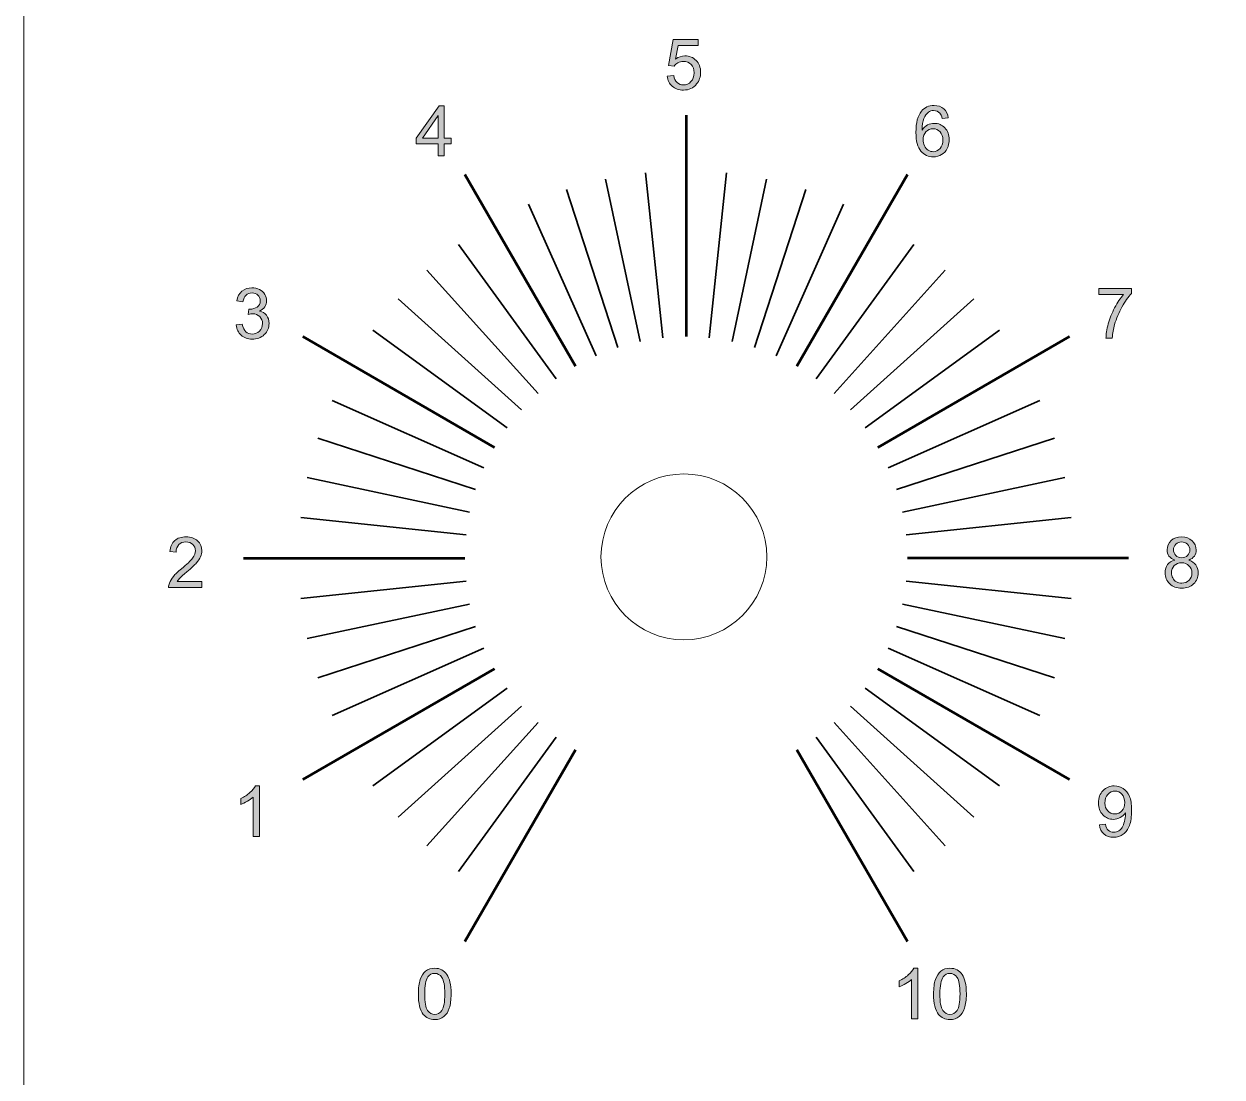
# Model space of a CAD drawing. Header units: inches. Extents: x -54 to 54, y -111 to 111.
# Drawn here: x -53.8 to 0.3, y 15.5 to 63.1 of the extents above; entities that cross this region are included whole.
import ezdxf

# ---------------------------------------------------------------- set-up
doc = ezdxf.new("R2010")
doc.units = ezdxf.units.IN
doc.header["$MEASUREMENT"] = 0
doc.layers.add('Decoupe', color=7, linetype='Continuous')
doc.layers.add('Impression', color=7, linetype='Continuous')

# ---------------------------------------------------------------- blocks, each defined once
blk = doc.blocks.new('block 19')
at = {"layer": 'Impression', "true_color": 0xffffff}
h = blk.add_hatch(color=7, dxfattribs=at)
h.dxf.hatch_style = 2
edge = h.paths.add_edge_path()
edge.add_spline(control_points=[(-13.422, 18.12), (-13.422, 18.12), (-13.701, 18.12), (-13.701, 18.12), (-13.701, 18.12), (-13.701, 19.899), (-13.701, 19.899), (-13.768, 19.834), (-13.857, 19.77), (-13.966, 19.707), (-14.075, 19.642), (-14.173, 19.594), (-14.259, 19.562), (-14.259, 19.562), (-14.259, 19.832), (-14.259, 19.832), (-14.103, 19.905), (-13.967, 19.994), (-13.85, 20.099), (-13.733, 20.203), (-13.651, 20.304), (-13.602, 20.402), (-13.602, 20.402), (-13.422, 20.402), (-13.422, 20.402), (-13.422, 20.402), (-13.422, 18.12), (-13.422, 18.12)], knot_values=[0, 0, 0, 0, 1, 1, 1, 2, 2, 2, 3, 3, 3, 4, 4, 4, 5, 5, 5, 6, 6, 6, 7, 7, 7, 8, 8, 8, 9, 9, 9, 9], degree=3, periodic=1)
h = blk.add_hatch(color=7, dxfattribs=at)
h.dxf.hatch_style = 2
edge = h.paths.add_edge_path()
edge.add_spline(control_points=[(-12.708, 19.241), (-12.708, 19.51), (-12.68, 19.726), (-12.625, 19.89), (-12.569, 20.054), (-12.487, 20.18), (-12.378, 20.269), (-12.269, 20.358), (-12.132, 20.402), (-11.967, 20.402), (-11.845, 20.402), (-11.738, 20.378), (-11.646, 20.329), (-11.554, 20.28), (-11.478, 20.209), (-11.418, 20.117), (-11.358, 20.024), (-11.311, 19.911), (-11.277, 19.779), (-11.243, 19.646), (-11.225, 19.466), (-11.225, 19.241), (-11.225, 18.975), (-11.253, 18.76), (-11.308, 18.596), (-11.362, 18.432), (-11.444, 18.305), (-11.553, 18.216), (-11.662, 18.126), (-11.8, 18.082), (-11.967, 18.082), (-12.186, 18.082), (-12.358, 18.16), (-12.483, 18.318), (-12.633, 18.506), (-12.708, 18.814), (-12.708, 19.241)], knot_values=[0, 0, 0, 0, 1, 1, 1, 2, 2, 2, 3, 3, 3, 4, 4, 4, 5, 5, 5, 6, 6, 6, 7, 7, 7, 8, 8, 8, 9, 9, 9, 10, 10, 10, 11, 11, 11, 12, 12, 12, 12], degree=3, periodic=1)
edge = h.paths.add_edge_path()
edge.add_spline(control_points=[(-12.421, 19.241), (-12.421, 18.868), (-12.377, 18.62), (-12.29, 18.496), (-12.203, 18.373), (-12.095, 18.311), (-11.967, 18.311), (-11.838, 18.311), (-11.731, 18.373), (-11.643, 18.497), (-11.556, 18.621), (-11.512, 18.869), (-11.512, 19.241), (-11.512, 19.615), (-11.556, 19.864), (-11.643, 19.987), (-11.731, 20.11), (-11.839, 20.172), (-11.97, 20.172), (-12.098, 20.172), (-12.2, 20.117), (-12.277, 20.009), (-12.373, 19.87), (-12.421, 19.614), (-12.421, 19.241)], knot_values=[0, 0, 0, 0, 1, 1, 1, 2, 2, 2, 3, 3, 3, 4, 4, 4, 5, 5, 5, 6, 6, 6, 7, 7, 7, 8, 8, 8, 8], degree=3, periodic=1)
at = {"layer": 'Impression', "lineweight": 0}
for points, knots in [([(-13.422, 18.12), (-13.422, 18.12), (-13.701, 18.12), (-13.701, 18.12), (-13.701, 18.12), (-13.701, 19.899), (-13.701, 19.899), (-13.768, 19.834), (-13.857, 19.77), (-13.966, 19.707), (-14.075, 19.642), (-14.173, 19.594), (-14.259, 19.562), (-14.259, 19.562), (-14.259, 19.832), (-14.259, 19.832), (-14.103, 19.905), (-13.967, 19.994), (-13.85, 20.099), (-13.733, 20.203), (-13.651, 20.304), (-13.602, 20.402), (-13.602, 20.402), (-13.422, 20.402), (-13.422, 20.402), (-13.422, 20.402), (-13.422, 18.12), (-13.422, 18.12)], [0, 0, 0, 0, 1, 1, 1, 2, 2, 2, 3, 3, 3, 4, 4, 4, 5, 5, 5, 6, 6, 6, 7, 7, 7, 8, 8, 8, 9, 9, 9, 9]), ([(-12.708, 19.241), (-12.708, 19.51), (-12.68, 19.726), (-12.625, 19.89), (-12.569, 20.054), (-12.487, 20.18), (-12.378, 20.269), (-12.269, 20.358), (-12.132, 20.402), (-11.967, 20.402), (-11.845, 20.402), (-11.738, 20.378), (-11.646, 20.329), (-11.554, 20.28), (-11.478, 20.209), (-11.418, 20.117), (-11.358, 20.024), (-11.311, 19.911), (-11.277, 19.779), (-11.243, 19.646), (-11.225, 19.466), (-11.225, 19.241), (-11.225, 18.975), (-11.253, 18.76), (-11.308, 18.596), (-11.362, 18.432), (-11.444, 18.305), (-11.553, 18.216), (-11.662, 18.126), (-11.8, 18.082), (-11.967, 18.082), (-12.186, 18.082), (-12.358, 18.16), (-12.483, 18.318), (-12.633, 18.506), (-12.708, 18.814), (-12.708, 19.241)], [0, 0, 0, 0, 1, 1, 1, 2, 2, 2, 3, 3, 3, 4, 4, 4, 5, 5, 5, 6, 6, 6, 7, 7, 7, 8, 8, 8, 9, 9, 9, 10, 10, 10, 11, 11, 11, 12, 12, 12, 12]), ([(-12.421, 19.241), (-12.421, 18.868), (-12.377, 18.62), (-12.29, 18.496), (-12.203, 18.373), (-12.095, 18.311), (-11.967, 18.311), (-11.838, 18.311), (-11.731, 18.373), (-11.643, 18.497), (-11.556, 18.621), (-11.512, 18.869), (-11.512, 19.241), (-11.512, 19.615), (-11.556, 19.864), (-11.643, 19.987), (-11.731, 20.11), (-11.839, 20.172), (-11.97, 20.172), (-12.098, 20.172), (-12.2, 20.117), (-12.277, 20.009), (-12.373, 19.87), (-12.421, 19.614), (-12.421, 19.241)], [0, 0, 0, 0, 1, 1, 1, 2, 2, 2, 3, 3, 3, 4, 4, 4, 5, 5, 5, 6, 6, 6, 7, 7, 7, 8, 8, 8, 8])]:
    blk.add_open_spline(points, degree=3, knots=knots, dxfattribs=at)
blk = doc.blocks.new('block 20')
at = {"layer": 'Impression', "true_color": 0xffffff}
h = blk.add_hatch(color=7, dxfattribs=at)
h.dxf.hatch_style = 2
edge = h.paths.add_edge_path()
edge.add_spline(control_points=[(-5.207, 26.889), (-5.207, 26.889), (-4.939, 26.914), (-4.939, 26.914), (-4.916, 26.788), (-4.873, 26.696), (-4.808, 26.639), (-4.744, 26.583), (-4.662, 26.554), (-4.562, 26.554), (-4.476, 26.554), (-4.401, 26.574), (-4.336, 26.613), (-4.272, 26.652), (-4.219, 26.705), (-4.177, 26.77), (-4.136, 26.836), (-4.102, 26.925), (-4.074, 27.036), (-4.046, 27.148), (-4.032, 27.262), (-4.032, 27.377), (-4.032, 27.39), (-4.032, 27.408), (-4.033, 27.433), (-4.089, 27.344), (-4.165, 27.272), (-4.262, 27.217), (-4.359, 27.162), (-4.463, 27.134), (-4.576, 27.134), (-4.764, 27.134), (-4.923, 27.202), (-5.053, 27.338), (-5.184, 27.475), (-5.249, 27.655), (-5.249, 27.878), (-5.249, 28.108), (-5.181, 28.294), (-5.045, 28.435), (-4.909, 28.575), (-4.739, 28.646), (-4.534, 28.646), (-4.386, 28.646), (-4.251, 28.606), (-4.129, 28.526), (-4.006, 28.446), (-3.913, 28.333), (-3.85, 28.186), (-3.786, 28.039), (-3.754, 27.826), (-3.754, 27.547), (-3.754, 27.256), (-3.786, 27.025), (-3.849, 26.853), (-3.912, 26.68), (-4.006, 26.55), (-4.13, 26.46), (-4.255, 26.37), (-4.401, 26.325), (-4.568, 26.325), (-4.746, 26.325), (-4.891, 26.374), (-5.004, 26.473), (-5.116, 26.572), (-5.184, 26.71), (-5.207, 26.889)], knot_values=[0, 0, 0, 0, 1, 1, 1, 2, 2, 2, 3, 3, 3, 4, 4, 4, 5, 5, 5, 6, 6, 6, 7, 7, 7, 8, 8, 8, 9, 9, 9, 10, 10, 10, 11, 11, 11, 12, 12, 12, 13, 13, 13, 14, 14, 14, 15, 15, 15, 16, 16, 16, 17, 17, 17, 18, 18, 18, 19, 19, 19, 20, 20, 20, 21, 21, 21, 22, 22, 22, 22], degree=3, periodic=1)
edge = h.paths.add_edge_path()
edge.add_spline(control_points=[(-4.064, 27.892), (-4.064, 28.052), (-4.107, 28.179), (-4.192, 28.273), (-4.277, 28.368), (-4.38, 28.415), (-4.5, 28.415), (-4.624, 28.415), (-4.732, 28.364), (-4.824, 28.262), (-4.916, 28.161), (-4.962, 28.03), (-4.962, 27.869), (-4.962, 27.724), (-4.918, 27.607), (-4.831, 27.516), (-4.744, 27.426), (-4.636, 27.381), (-4.508, 27.381), (-4.379, 27.381), (-4.272, 27.426), (-4.189, 27.516), (-4.106, 27.607), (-4.064, 27.732), (-4.064, 27.892)], knot_values=[0, 0, 0, 0, 1, 1, 1, 2, 2, 2, 3, 3, 3, 4, 4, 4, 5, 5, 5, 6, 6, 6, 7, 7, 7, 8, 8, 8, 8], degree=3, periodic=1)
at = {"layer": 'Impression', "lineweight": 0}
for points, knots in [([(-5.207, 26.889), (-5.207, 26.889), (-4.939, 26.914), (-4.939, 26.914), (-4.916, 26.788), (-4.873, 26.696), (-4.808, 26.639), (-4.744, 26.583), (-4.662, 26.554), (-4.562, 26.554), (-4.476, 26.554), (-4.401, 26.574), (-4.336, 26.613), (-4.272, 26.652), (-4.219, 26.705), (-4.177, 26.77), (-4.136, 26.836), (-4.102, 26.925), (-4.074, 27.036), (-4.046, 27.148), (-4.032, 27.262), (-4.032, 27.377), (-4.032, 27.39), (-4.032, 27.408), (-4.033, 27.433), (-4.089, 27.344), (-4.165, 27.272), (-4.262, 27.217), (-4.359, 27.162), (-4.463, 27.134), (-4.576, 27.134), (-4.764, 27.134), (-4.923, 27.202), (-5.053, 27.338), (-5.184, 27.475), (-5.249, 27.655), (-5.249, 27.878), (-5.249, 28.108), (-5.181, 28.294), (-5.045, 28.435), (-4.909, 28.575), (-4.739, 28.646), (-4.534, 28.646), (-4.386, 28.646), (-4.251, 28.606), (-4.129, 28.526), (-4.006, 28.446), (-3.913, 28.333), (-3.85, 28.186), (-3.786, 28.039), (-3.754, 27.826), (-3.754, 27.547), (-3.754, 27.256), (-3.786, 27.025), (-3.849, 26.853), (-3.912, 26.68), (-4.006, 26.55), (-4.13, 26.46), (-4.255, 26.37), (-4.401, 26.325), (-4.568, 26.325), (-4.746, 26.325), (-4.891, 26.374), (-5.004, 26.473), (-5.116, 26.572), (-5.184, 26.71), (-5.207, 26.889)], [0, 0, 0, 0, 1, 1, 1, 2, 2, 2, 3, 3, 3, 4, 4, 4, 5, 5, 5, 6, 6, 6, 7, 7, 7, 8, 8, 8, 9, 9, 9, 10, 10, 10, 11, 11, 11, 12, 12, 12, 13, 13, 13, 14, 14, 14, 15, 15, 15, 16, 16, 16, 17, 17, 17, 18, 18, 18, 19, 19, 19, 20, 20, 20, 21, 21, 21, 22, 22, 22, 22]), ([(-4.064, 27.892), (-4.064, 28.052), (-4.107, 28.179), (-4.192, 28.273), (-4.277, 28.368), (-4.38, 28.415), (-4.5, 28.415), (-4.624, 28.415), (-4.732, 28.364), (-4.824, 28.262), (-4.916, 28.161), (-4.962, 28.03), (-4.962, 27.869), (-4.962, 27.724), (-4.918, 27.607), (-4.831, 27.516), (-4.744, 27.426), (-4.636, 27.381), (-4.508, 27.381), (-4.379, 27.381), (-4.272, 27.426), (-4.189, 27.516), (-4.106, 27.607), (-4.064, 27.732), (-4.064, 27.892)], [0, 0, 0, 0, 1, 1, 1, 2, 2, 2, 3, 3, 3, 4, 4, 4, 5, 5, 5, 6, 6, 6, 7, 7, 7, 8, 8, 8, 8])]:
    blk.add_open_spline(points, degree=3, knots=knots, dxfattribs=at)
blk = doc.blocks.new('block 21')
at = {"layer": 'Impression', "true_color": 0xffffff}
h = blk.add_hatch(color=7, dxfattribs=at)
h.dxf.hatch_style = 2
edge = h.paths.add_edge_path()
edge.add_spline(control_points=[(-1.803, 38.855), (-1.919, 38.897), (-2.005, 38.957), (-2.061, 39.036), (-2.117, 39.115), (-2.145, 39.209), (-2.145, 39.318), (-2.145, 39.483), (-2.085, 39.622), (-1.966, 39.735), (-1.847, 39.848), (-1.689, 39.904), (-1.492, 39.904), (-1.293, 39.904), (-1.134, 39.847), (-1.013, 39.731), (-0.892, 39.616), (-0.831, 39.476), (-0.831, 39.31), (-0.831, 39.205), (-0.859, 39.113), (-0.914, 39.035), (-0.97, 38.957), (-1.054, 38.897), (-1.166, 38.855), (-1.027, 38.809), (-0.921, 38.736), (-0.848, 38.634), (-0.775, 38.533), (-0.738, 38.412), (-0.738, 38.272), (-0.738, 38.077), (-0.807, 37.914), (-0.945, 37.782), (-1.082, 37.649), (-1.263, 37.584), (-1.487, 37.584), (-1.711, 37.584), (-1.892, 37.65), (-2.03, 37.783), (-2.167, 37.915), (-2.236, 38.081), (-2.236, 38.279), (-2.236, 38.427), (-2.199, 38.551), (-2.124, 38.651), (-2.049, 38.75), (-1.942, 38.818), (-1.803, 38.855)], knot_values=[0, 0, 0, 0, 1, 1, 1, 2, 2, 2, 3, 3, 3, 4, 4, 4, 5, 5, 5, 6, 6, 6, 7, 7, 7, 8, 8, 8, 9, 9, 9, 10, 10, 10, 11, 11, 11, 12, 12, 12, 13, 13, 13, 14, 14, 14, 15, 15, 15, 16, 16, 16, 16], degree=3, periodic=1)
edge = h.paths.add_edge_path()
edge.add_spline(control_points=[(-1.949, 38.278), (-1.949, 38.198), (-1.93, 38.121), (-1.893, 38.047), (-1.855, 37.972), (-1.799, 37.915), (-1.724, 37.874), (-1.65, 37.833), (-1.57, 37.813), (-1.484, 37.813), (-1.351, 37.813), (-1.241, 37.856), (-1.154, 37.941), (-1.067, 38.027), (-1.024, 38.136), (-1.024, 38.268), (-1.024, 38.403), (-1.068, 38.514), (-1.158, 38.602), (-1.247, 38.69), (-1.359, 38.733), (-1.493, 38.733), (-1.625, 38.733), (-1.734, 38.69), (-1.82, 38.603), (-1.906, 38.516), (-1.949, 38.408), (-1.949, 38.278)], knot_values=[0, 0, 0, 0, 1, 1, 1, 2, 2, 2, 3, 3, 3, 4, 4, 4, 5, 5, 5, 6, 6, 6, 7, 7, 7, 8, 8, 8, 9, 9, 9, 9], degree=3, periodic=1)
edge = h.paths.add_edge_path()
edge.add_spline(control_points=[(-1.859, 39.327), (-1.859, 39.22), (-1.825, 39.132), (-1.755, 39.064), (-1.686, 38.996), (-1.596, 38.962), (-1.486, 38.962), (-1.378, 38.962), (-1.29, 38.995), (-1.221, 39.063), (-1.153, 39.131), (-1.118, 39.214), (-1.118, 39.312), (-1.118, 39.414), (-1.154, 39.5), (-1.224, 39.57), (-1.295, 39.64), (-1.383, 39.675), (-1.489, 39.675), (-1.595, 39.675), (-1.684, 39.641), (-1.754, 39.572), (-1.824, 39.504), (-1.859, 39.423), (-1.859, 39.327)], knot_values=[0, 0, 0, 0, 1, 1, 1, 2, 2, 2, 3, 3, 3, 4, 4, 4, 5, 5, 5, 6, 6, 6, 7, 7, 7, 8, 8, 8, 8], degree=3, periodic=1)
at = {"layer": 'Impression', "lineweight": 0}
for points, knots in [([(-1.803, 38.855), (-1.919, 38.897), (-2.005, 38.957), (-2.061, 39.036), (-2.117, 39.115), (-2.145, 39.209), (-2.145, 39.318), (-2.145, 39.483), (-2.085, 39.622), (-1.966, 39.735), (-1.847, 39.848), (-1.689, 39.904), (-1.492, 39.904), (-1.293, 39.904), (-1.134, 39.847), (-1.013, 39.731), (-0.892, 39.616), (-0.831, 39.476), (-0.831, 39.31), (-0.831, 39.205), (-0.859, 39.113), (-0.914, 39.035), (-0.97, 38.957), (-1.054, 38.897), (-1.166, 38.855), (-1.027, 38.809), (-0.921, 38.736), (-0.848, 38.634), (-0.775, 38.533), (-0.738, 38.412), (-0.738, 38.272), (-0.738, 38.077), (-0.807, 37.914), (-0.945, 37.782), (-1.082, 37.649), (-1.263, 37.584), (-1.487, 37.584), (-1.711, 37.584), (-1.892, 37.65), (-2.03, 37.783), (-2.167, 37.915), (-2.236, 38.081), (-2.236, 38.279), (-2.236, 38.427), (-2.199, 38.551), (-2.124, 38.651), (-2.049, 38.75), (-1.942, 38.818), (-1.803, 38.855)], [0, 0, 0, 0, 1, 1, 1, 2, 2, 2, 3, 3, 3, 4, 4, 4, 5, 5, 5, 6, 6, 6, 7, 7, 7, 8, 8, 8, 9, 9, 9, 10, 10, 10, 11, 11, 11, 12, 12, 12, 13, 13, 13, 14, 14, 14, 15, 15, 15, 16, 16, 16, 16]), ([(-1.859, 39.327), (-1.859, 39.22), (-1.825, 39.132), (-1.755, 39.064), (-1.686, 38.996), (-1.596, 38.962), (-1.486, 38.962), (-1.378, 38.962), (-1.29, 38.995), (-1.221, 39.063), (-1.153, 39.131), (-1.118, 39.214), (-1.118, 39.312), (-1.118, 39.414), (-1.154, 39.5), (-1.224, 39.57), (-1.295, 39.64), (-1.383, 39.675), (-1.489, 39.675), (-1.595, 39.675), (-1.684, 39.641), (-1.754, 39.572), (-1.824, 39.504), (-1.859, 39.423), (-1.859, 39.327)], [0, 0, 0, 0, 1, 1, 1, 2, 2, 2, 3, 3, 3, 4, 4, 4, 5, 5, 5, 6, 6, 6, 7, 7, 7, 8, 8, 8, 8]), ([(-1.949, 38.278), (-1.949, 38.198), (-1.93, 38.121), (-1.893, 38.047), (-1.855, 37.972), (-1.799, 37.915), (-1.724, 37.874), (-1.65, 37.833), (-1.57, 37.813), (-1.484, 37.813), (-1.351, 37.813), (-1.241, 37.856), (-1.154, 37.941), (-1.067, 38.027), (-1.024, 38.136), (-1.024, 38.268), (-1.024, 38.403), (-1.068, 38.514), (-1.158, 38.602), (-1.247, 38.69), (-1.359, 38.733), (-1.493, 38.733), (-1.625, 38.733), (-1.734, 38.69), (-1.82, 38.603), (-1.906, 38.516), (-1.949, 38.408), (-1.949, 38.278)], [0, 0, 0, 0, 1, 1, 1, 2, 2, 2, 3, 3, 3, 4, 4, 4, 5, 5, 5, 6, 6, 6, 7, 7, 7, 8, 8, 8, 9, 9, 9, 9])]:
    blk.add_open_spline(points, degree=3, knots=knots, dxfattribs=at)
blk = doc.blocks.new('block 22')
at = {"layer": 'Impression', "true_color": 0xffffff}
h = blk.add_hatch(color=7, dxfattribs=at)
h.dxf.hatch_style = 2
edge = h.paths.add_edge_path()
edge.add_spline(control_points=[(-5.23, 50.857), (-5.23, 50.857), (-5.23, 51.125), (-5.23, 51.125), (-5.23, 51.125), (-3.759, 51.125), (-3.759, 51.125), (-3.759, 51.125), (-3.759, 50.908), (-3.759, 50.908), (-3.904, 50.754), (-4.047, 50.549), (-4.189, 50.294), (-4.331, 50.039), (-4.441, 49.776), (-4.519, 49.507), (-4.574, 49.316), (-4.61, 49.108), (-4.626, 48.882), (-4.626, 48.882), (-4.912, 48.882), (-4.912, 48.882), (-4.909, 49.061), (-4.874, 49.277), (-4.807, 49.53), (-4.74, 49.783), (-4.643, 50.027), (-4.518, 50.262), (-4.392, 50.497), (-4.259, 50.696), (-4.117, 50.857), (-4.117, 50.857), (-5.23, 50.857), (-5.23, 50.857)], knot_values=[0, 0, 0, 0, 1, 1, 1, 2, 2, 2, 3, 3, 3, 4, 4, 4, 5, 5, 5, 6, 6, 6, 7, 7, 7, 8, 8, 8, 9, 9, 9, 10, 10, 10, 11, 11, 11, 11], degree=3, periodic=1)
at = {"layer": 'Impression', "lineweight": 0}
blk.add_open_spline([(-5.23, 50.857), (-5.23, 50.857), (-5.23, 51.125), (-5.23, 51.125), (-5.23, 51.125), (-3.759, 51.125), (-3.759, 51.125), (-3.759, 51.125), (-3.759, 50.908), (-3.759, 50.908), (-3.904, 50.754), (-4.047, 50.549), (-4.189, 50.294), (-4.331, 50.039), (-4.441, 49.776), (-4.519, 49.507), (-4.574, 49.316), (-4.61, 49.108), (-4.626, 48.882), (-4.626, 48.882), (-4.912, 48.882), (-4.912, 48.882), (-4.909, 49.061), (-4.874, 49.277), (-4.807, 49.53), (-4.74, 49.783), (-4.643, 50.027), (-4.518, 50.262), (-4.392, 50.497), (-4.259, 50.696), (-4.117, 50.857), (-4.117, 50.857), (-5.23, 50.857), (-5.23, 50.857)], degree=3, knots=[0, 0, 0, 0, 1, 1, 1, 2, 2, 2, 3, 3, 3, 4, 4, 4, 5, 5, 5, 6, 6, 6, 7, 7, 7, 8, 8, 8, 9, 9, 9, 10, 10, 10, 11, 11, 11, 11], dxfattribs=at)
blk = doc.blocks.new('block 23')
at = {"layer": 'Impression', "true_color": 0xffffff}
h = blk.add_hatch(color=7, dxfattribs=at)
h.dxf.hatch_style = 2
edge = h.paths.add_edge_path()
edge.add_spline(control_points=[(-12.043, 58.84), (-12.043, 58.84), (-12.321, 58.818), (-12.321, 58.818), (-12.346, 58.928), (-12.381, 59.008), (-12.426, 59.057), (-12.502, 59.136), (-12.595, 59.176), (-12.705, 59.176), (-12.794, 59.176), (-12.872, 59.152), (-12.939, 59.102), (-13.027, 59.038), (-13.097, 58.944), (-13.147, 58.821), (-13.198, 58.698), (-13.224, 58.523), (-13.226, 58.296), (-13.159, 58.398), (-13.077, 58.474), (-12.98, 58.524), (-12.883, 58.573), (-12.781, 58.598), (-12.674, 58.598), (-12.488, 58.598), (-12.33, 58.53), (-12.199, 58.393), (-12.068, 58.256), (-12.003, 58.079), (-12.003, 57.862), (-12.003, 57.719), (-12.034, 57.586), (-12.095, 57.464), (-12.157, 57.341), (-12.241, 57.248), (-12.349, 57.183), (-12.456, 57.118), (-12.578, 57.085), (-12.715, 57.085), (-12.947, 57.085), (-13.137, 57.171), (-13.284, 57.341), (-13.43, 57.513), (-13.504, 57.795), (-13.504, 58.187), (-13.504, 58.627), (-13.423, 58.946), (-13.26, 59.145), (-13.119, 59.319), (-12.928, 59.406), (-12.688, 59.406), (-12.509, 59.406), (-12.363, 59.355), (-12.249, 59.256), (-12.135, 59.155), (-12.066, 59.016), (-12.043, 58.84)], knot_values=[0, 0, 0, 0, 1, 1, 1, 2, 2, 2, 3, 3, 3, 4, 4, 4, 5, 5, 5, 6, 6, 6, 7, 7, 7, 8, 8, 8, 9, 9, 9, 10, 10, 10, 11, 11, 11, 12, 12, 12, 13, 13, 13, 14, 14, 14, 15, 15, 15, 16, 16, 16, 17, 17, 17, 18, 18, 18, 19, 19, 19, 19], degree=3, periodic=1)
edge = h.paths.add_edge_path()
edge.add_spline(control_points=[(-13.183, 57.86), (-13.183, 57.764), (-13.162, 57.672), (-13.121, 57.584), (-13.081, 57.496), (-13.024, 57.429), (-12.95, 57.384), (-12.877, 57.337), (-12.8, 57.315), (-12.719, 57.315), (-12.601, 57.315), (-12.5, 57.362), (-12.415, 57.457), (-12.331, 57.552), (-12.288, 57.681), (-12.288, 57.844), (-12.288, 58.002), (-12.33, 58.126), (-12.414, 58.216), (-12.498, 58.306), (-12.603, 58.352), (-12.73, 58.352), (-12.856, 58.352), (-12.963, 58.306), (-13.051, 58.216), (-13.139, 58.126), (-13.183, 58.007), (-13.183, 57.86)], knot_values=[0, 0, 0, 0, 1, 1, 1, 2, 2, 2, 3, 3, 3, 4, 4, 4, 5, 5, 5, 6, 6, 6, 7, 7, 7, 8, 8, 8, 9, 9, 9, 9], degree=3, periodic=1)
at = {"layer": 'Impression', "lineweight": 0}
for points, knots in [([(-12.043, 58.84), (-12.043, 58.84), (-12.321, 58.818), (-12.321, 58.818), (-12.346, 58.928), (-12.381, 59.008), (-12.426, 59.057), (-12.502, 59.136), (-12.595, 59.176), (-12.705, 59.176), (-12.794, 59.176), (-12.872, 59.152), (-12.939, 59.102), (-13.027, 59.038), (-13.097, 58.944), (-13.147, 58.821), (-13.198, 58.698), (-13.224, 58.523), (-13.226, 58.296), (-13.159, 58.398), (-13.077, 58.474), (-12.98, 58.524), (-12.883, 58.573), (-12.781, 58.598), (-12.674, 58.598), (-12.488, 58.598), (-12.33, 58.53), (-12.199, 58.393), (-12.068, 58.256), (-12.003, 58.079), (-12.003, 57.862), (-12.003, 57.719), (-12.034, 57.586), (-12.095, 57.464), (-12.157, 57.341), (-12.241, 57.248), (-12.349, 57.183), (-12.456, 57.118), (-12.578, 57.085), (-12.715, 57.085), (-12.947, 57.085), (-13.137, 57.171), (-13.284, 57.341), (-13.43, 57.513), (-13.504, 57.795), (-13.504, 58.187), (-13.504, 58.627), (-13.423, 58.946), (-13.26, 59.145), (-13.119, 59.319), (-12.928, 59.406), (-12.688, 59.406), (-12.509, 59.406), (-12.363, 59.355), (-12.249, 59.256), (-12.135, 59.155), (-12.066, 59.016), (-12.043, 58.84)], [0, 0, 0, 0, 1, 1, 1, 2, 2, 2, 3, 3, 3, 4, 4, 4, 5, 5, 5, 6, 6, 6, 7, 7, 7, 8, 8, 8, 9, 9, 9, 10, 10, 10, 11, 11, 11, 12, 12, 12, 13, 13, 13, 14, 14, 14, 15, 15, 15, 16, 16, 16, 17, 17, 17, 18, 18, 18, 19, 19, 19, 19]), ([(-13.183, 57.86), (-13.183, 57.764), (-13.162, 57.672), (-13.121, 57.584), (-13.081, 57.496), (-13.024, 57.429), (-12.95, 57.384), (-12.877, 57.337), (-12.8, 57.315), (-12.719, 57.315), (-12.601, 57.315), (-12.5, 57.362), (-12.415, 57.457), (-12.331, 57.552), (-12.288, 57.681), (-12.288, 57.844), (-12.288, 58.002), (-12.33, 58.126), (-12.414, 58.216), (-12.498, 58.306), (-12.603, 58.352), (-12.73, 58.352), (-12.856, 58.352), (-12.963, 58.306), (-13.051, 58.216), (-13.139, 58.126), (-13.183, 58.007), (-13.183, 57.86)], [0, 0, 0, 0, 1, 1, 1, 2, 2, 2, 3, 3, 3, 4, 4, 4, 5, 5, 5, 6, 6, 6, 7, 7, 7, 8, 8, 8, 9, 9, 9, 9])]:
    blk.add_open_spline(points, degree=3, knots=knots, dxfattribs=at)
blk = doc.blocks.new('block 24')
at = {"layer": 'Impression', "true_color": 0xffffff}
h = blk.add_hatch(color=7, dxfattribs=at)
h.dxf.hatch_style = 2
edge = h.paths.add_edge_path()
edge.add_spline(control_points=[(-24.751, 60.736), (-24.751, 60.736), (-24.458, 60.761), (-24.458, 60.761), (-24.436, 60.618), (-24.386, 60.511), (-24.307, 60.439), (-24.228, 60.368), (-24.133, 60.332), (-24.021, 60.332), (-23.887, 60.332), (-23.773, 60.382), (-23.68, 60.483), (-23.587, 60.585), (-23.54, 60.719), (-23.54, 60.886), (-23.54, 61.046), (-23.585, 61.171), (-23.674, 61.263), (-23.764, 61.355), (-23.881, 61.401), (-24.026, 61.401), (-24.115, 61.401), (-24.197, 61.381), (-24.269, 61.34), (-24.341, 61.299), (-24.398, 61.246), (-24.439, 61.181), (-24.439, 61.181), (-24.701, 61.215), (-24.701, 61.215), (-24.701, 61.215), (-24.481, 62.383), (-24.481, 62.383), (-24.481, 62.383), (-23.351, 62.383), (-23.351, 62.383), (-23.351, 62.383), (-23.351, 62.116), (-23.351, 62.116), (-23.351, 62.116), (-24.258, 62.116), (-24.258, 62.116), (-24.258, 62.116), (-24.381, 61.505), (-24.381, 61.505), (-24.244, 61.6), (-24.101, 61.648), (-23.951, 61.648), (-23.753, 61.648), (-23.585, 61.579), (-23.449, 61.442), (-23.312, 61.304), (-23.244, 61.127), (-23.244, 60.911), (-23.244, 60.706), (-23.304, 60.528), (-23.424, 60.378), (-23.57, 60.194), (-23.769, 60.102), (-24.021, 60.102), (-24.228, 60.102), (-24.396, 60.16), (-24.527, 60.276), (-24.658, 60.391), (-24.732, 60.545), (-24.751, 60.736)], knot_values=[0, 0, 0, 0, 1, 1, 1, 2, 2, 2, 3, 3, 3, 4, 4, 4, 5, 5, 5, 6, 6, 6, 7, 7, 7, 8, 8, 8, 9, 9, 9, 10, 10, 10, 11, 11, 11, 12, 12, 12, 13, 13, 13, 14, 14, 14, 15, 15, 15, 16, 16, 16, 17, 17, 17, 18, 18, 18, 19, 19, 19, 20, 20, 20, 21, 21, 21, 22, 22, 22, 22], degree=3, periodic=1)
at = {"layer": 'Impression', "lineweight": 0}
blk.add_open_spline([(-24.751, 60.736), (-24.751, 60.736), (-24.458, 60.761), (-24.458, 60.761), (-24.436, 60.618), (-24.386, 60.511), (-24.307, 60.439), (-24.228, 60.368), (-24.133, 60.332), (-24.021, 60.332), (-23.887, 60.332), (-23.773, 60.382), (-23.68, 60.483), (-23.587, 60.585), (-23.54, 60.719), (-23.54, 60.886), (-23.54, 61.046), (-23.585, 61.171), (-23.674, 61.263), (-23.764, 61.355), (-23.881, 61.401), (-24.026, 61.401), (-24.115, 61.401), (-24.197, 61.381), (-24.269, 61.34), (-24.341, 61.299), (-24.398, 61.246), (-24.439, 61.181), (-24.439, 61.181), (-24.701, 61.215), (-24.701, 61.215), (-24.701, 61.215), (-24.481, 62.383), (-24.481, 62.383), (-24.481, 62.383), (-23.351, 62.383), (-23.351, 62.383), (-23.351, 62.383), (-23.351, 62.116), (-23.351, 62.116), (-23.351, 62.116), (-24.258, 62.116), (-24.258, 62.116), (-24.258, 62.116), (-24.381, 61.505), (-24.381, 61.505), (-24.244, 61.6), (-24.101, 61.648), (-23.951, 61.648), (-23.753, 61.648), (-23.585, 61.579), (-23.449, 61.442), (-23.312, 61.304), (-23.244, 61.127), (-23.244, 60.911), (-23.244, 60.706), (-23.304, 60.528), (-23.424, 60.378), (-23.57, 60.194), (-23.769, 60.102), (-24.021, 60.102), (-24.228, 60.102), (-24.396, 60.16), (-24.527, 60.276), (-24.658, 60.391), (-24.732, 60.545), (-24.751, 60.736)], degree=3, knots=[0, 0, 0, 0, 1, 1, 1, 2, 2, 2, 3, 3, 3, 4, 4, 4, 5, 5, 5, 6, 6, 6, 7, 7, 7, 8, 8, 8, 9, 9, 9, 10, 10, 10, 11, 11, 11, 12, 12, 12, 13, 13, 13, 14, 14, 14, 15, 15, 15, 16, 16, 16, 17, 17, 17, 18, 18, 18, 19, 19, 19, 20, 20, 20, 21, 21, 21, 22, 22, 22, 22], dxfattribs=at)
blk = doc.blocks.new('block 25')
at = {"layer": 'Impression', "true_color": 0xffffff}
h = blk.add_hatch(color=7, dxfattribs=at)
h.dxf.hatch_style = 2
h.paths.add_polyline_path([(-35.116, 57.124), (-35.116, 57.668), (-36.102, 57.668), (-36.102, 57.924), (-35.065, 59.396), (-34.837, 59.396), (-34.837, 57.924), (-34.53, 57.924), (-34.53, 57.668), (-34.837, 57.668), (-34.837, 57.124)])
h.paths.add_polyline_path([(-35.116, 57.924), (-35.116, 58.948), (-35.828, 57.924)])
at = {"layer": 'Impression', "lineweight": 0}
for points in [[(-35.116, 57.124), (-35.116, 57.668), (-36.102, 57.668), (-36.102, 57.924), (-35.065, 59.396), (-34.837, 59.396), (-34.837, 57.924), (-34.53, 57.924), (-34.53, 57.668), (-34.837, 57.668), (-34.837, 57.124), (-35.116, 57.124)], [(-35.116, 57.924), (-35.116, 58.948), (-35.828, 57.924), (-35.116, 57.924)]]:
    blk.add_lwpolyline(points, dxfattribs=at)
blk = doc.blocks.new('block 26')
at = {"layer": 'Impression', "true_color": 0xffffff}
h = blk.add_hatch(color=7, dxfattribs=at)
h.dxf.hatch_style = 2
edge = h.paths.add_edge_path()
edge.add_spline(control_points=[(-44.251, 49.482), (-44.251, 49.482), (-43.972, 49.519), (-43.972, 49.519), (-43.94, 49.361), (-43.886, 49.247), (-43.809, 49.177), (-43.732, 49.107), (-43.638, 49.073), (-43.527, 49.073), (-43.396, 49.073), (-43.285, 49.118), (-43.195, 49.209), (-43.104, 49.3), (-43.059, 49.412), (-43.059, 49.547), (-43.059, 49.675), (-43.101, 49.781), (-43.185, 49.864), (-43.268, 49.947), (-43.375, 49.989), (-43.504, 49.989), (-43.557, 49.989), (-43.622, 49.978), (-43.701, 49.958), (-43.701, 49.958), (-43.67, 50.203), (-43.67, 50.203), (-43.651, 50.2), (-43.636, 50.199), (-43.625, 50.199), (-43.506, 50.199), (-43.399, 50.23), (-43.304, 50.292), (-43.209, 50.354), (-43.162, 50.45), (-43.162, 50.579), (-43.162, 50.681), (-43.196, 50.766), (-43.265, 50.834), (-43.335, 50.901), (-43.424, 50.934), (-43.534, 50.934), (-43.642, 50.934), (-43.733, 50.9), (-43.805, 50.832), (-43.877, 50.764), (-43.924, 50.661), (-43.944, 50.525), (-43.944, 50.525), (-44.223, 50.575), (-44.223, 50.575), (-44.189, 50.762), (-44.112, 50.907), (-43.991, 51.009), (-43.87, 51.112), (-43.72, 51.164), (-43.54, 51.164), (-43.416, 51.164), (-43.302, 51.137), (-43.197, 51.084), (-43.093, 51.031), (-43.013, 50.958), (-42.958, 50.866), (-42.902, 50.774), (-42.875, 50.676), (-42.875, 50.573), (-42.875, 50.475), (-42.901, 50.385), (-42.954, 50.305), (-43.006, 50.224), (-43.085, 50.16), (-43.188, 50.113), (-43.054, 50.082), (-42.949, 50.017), (-42.875, 49.92), (-42.8, 49.822), (-42.763, 49.7), (-42.763, 49.553), (-42.763, 49.354), (-42.835, 49.186), (-42.98, 49.048), (-43.125, 48.91), (-43.308, 48.841), (-43.529, 48.841), (-43.728, 48.841), (-43.894, 48.901), (-44.026, 49.02), (-44.158, 49.138), (-44.233, 49.292), (-44.251, 49.482)], knot_values=[0, 0, 0, 0, 1, 1, 1, 2, 2, 2, 3, 3, 3, 4, 4, 4, 5, 5, 5, 6, 6, 6, 7, 7, 7, 8, 8, 8, 9, 9, 9, 10, 10, 10, 11, 11, 11, 12, 12, 12, 13, 13, 13, 14, 14, 14, 15, 15, 15, 16, 16, 16, 17, 17, 17, 18, 18, 18, 19, 19, 19, 20, 20, 20, 21, 21, 21, 22, 22, 22, 23, 23, 23, 24, 24, 24, 25, 25, 25, 26, 26, 26, 27, 27, 27, 28, 28, 28, 29, 29, 29, 30, 30, 30, 30], degree=3, periodic=1)
at = {"layer": 'Impression', "lineweight": 0}
blk.add_open_spline([(-44.251, 49.482), (-44.251, 49.482), (-43.972, 49.519), (-43.972, 49.519), (-43.94, 49.361), (-43.886, 49.247), (-43.809, 49.177), (-43.732, 49.107), (-43.638, 49.073), (-43.527, 49.073), (-43.396, 49.073), (-43.285, 49.118), (-43.195, 49.209), (-43.104, 49.3), (-43.059, 49.412), (-43.059, 49.547), (-43.059, 49.675), (-43.101, 49.781), (-43.185, 49.864), (-43.268, 49.947), (-43.375, 49.989), (-43.504, 49.989), (-43.557, 49.989), (-43.622, 49.978), (-43.701, 49.958), (-43.701, 49.958), (-43.67, 50.203), (-43.67, 50.203), (-43.651, 50.2), (-43.636, 50.199), (-43.625, 50.199), (-43.506, 50.199), (-43.399, 50.23), (-43.304, 50.292), (-43.209, 50.354), (-43.162, 50.45), (-43.162, 50.579), (-43.162, 50.681), (-43.196, 50.766), (-43.265, 50.834), (-43.335, 50.901), (-43.424, 50.934), (-43.534, 50.934), (-43.642, 50.934), (-43.733, 50.9), (-43.805, 50.832), (-43.877, 50.764), (-43.924, 50.661), (-43.944, 50.525), (-43.944, 50.525), (-44.223, 50.575), (-44.223, 50.575), (-44.189, 50.762), (-44.112, 50.907), (-43.991, 51.009), (-43.87, 51.112), (-43.72, 51.164), (-43.54, 51.164), (-43.416, 51.164), (-43.302, 51.137), (-43.197, 51.084), (-43.093, 51.031), (-43.013, 50.958), (-42.958, 50.866), (-42.902, 50.774), (-42.875, 50.676), (-42.875, 50.573), (-42.875, 50.475), (-42.901, 50.385), (-42.954, 50.305), (-43.006, 50.224), (-43.085, 50.16), (-43.188, 50.113), (-43.054, 50.082), (-42.949, 50.017), (-42.875, 49.92), (-42.8, 49.822), (-42.763, 49.7), (-42.763, 49.553), (-42.763, 49.354), (-42.835, 49.186), (-42.98, 49.048), (-43.125, 48.91), (-43.308, 48.841), (-43.529, 48.841), (-43.728, 48.841), (-43.894, 48.901), (-44.026, 49.02), (-44.158, 49.138), (-44.233, 49.292), (-44.251, 49.482)], degree=3, knots=[0, 0, 0, 0, 1, 1, 1, 2, 2, 2, 3, 3, 3, 4, 4, 4, 5, 5, 5, 6, 6, 6, 7, 7, 7, 8, 8, 8, 9, 9, 9, 10, 10, 10, 11, 11, 11, 12, 12, 12, 13, 13, 13, 14, 14, 14, 15, 15, 15, 16, 16, 16, 17, 17, 17, 18, 18, 18, 19, 19, 19, 20, 20, 20, 21, 21, 21, 22, 22, 22, 23, 23, 23, 24, 24, 24, 25, 25, 25, 26, 26, 26, 27, 27, 27, 28, 28, 28, 29, 29, 29, 30, 30, 30, 30], dxfattribs=at)
blk = doc.blocks.new('block 27')
at = {"layer": 'Impression', "true_color": 0xffffff}
h = blk.add_hatch(color=7, dxfattribs=at)
h.dxf.hatch_style = 2
edge = h.paths.add_edge_path()
edge.add_spline(control_points=[(-45.803, 37.89), (-45.803, 37.89), (-45.803, 37.622), (-45.803, 37.622), (-45.803, 37.622), (-47.305, 37.622), (-47.305, 37.622), (-47.307, 37.689), (-47.296, 37.754), (-47.272, 37.816), (-47.234, 37.918), (-47.173, 38.019), (-47.089, 38.118), (-47.005, 38.217), (-46.883, 38.332), (-46.724, 38.462), (-46.477, 38.665), (-46.31, 38.825), (-46.223, 38.944), (-46.136, 39.062), (-46.093, 39.174), (-46.093, 39.279), (-46.093, 39.39), (-46.132, 39.483), (-46.211, 39.559), (-46.29, 39.635), (-46.393, 39.673), (-46.52, 39.673), (-46.655, 39.673), (-46.762, 39.633), (-46.843, 39.552), (-46.924, 39.471), (-46.964, 39.36), (-46.965, 39.217), (-46.965, 39.217), (-47.252, 39.247), (-47.252, 39.247), (-47.233, 39.461), (-47.159, 39.624), (-47.031, 39.736), (-46.902, 39.848), (-46.73, 39.904), (-46.514, 39.904), (-46.296, 39.904), (-46.124, 39.843), (-45.996, 39.723), (-45.869, 39.602), (-45.806, 39.452), (-45.806, 39.273), (-45.806, 39.182), (-45.824, 39.093), (-45.862, 39.005), (-45.899, 38.917), (-45.961, 38.824), (-46.047, 38.727), (-46.133, 38.63), (-46.277, 38.497), (-46.477, 38.328), (-46.645, 38.187), (-46.752, 38.092), (-46.8, 38.041), (-46.847, 37.991), (-46.886, 37.941), (-46.917, 37.89), (-46.917, 37.89), (-45.803, 37.89), (-45.803, 37.89)], knot_values=[0, 0, 0, 0, 1, 1, 1, 2, 2, 2, 3, 3, 3, 4, 4, 4, 5, 5, 5, 6, 6, 6, 7, 7, 7, 8, 8, 8, 9, 9, 9, 10, 10, 10, 11, 11, 11, 12, 12, 12, 13, 13, 13, 14, 14, 14, 15, 15, 15, 16, 16, 16, 17, 17, 17, 18, 18, 18, 19, 19, 19, 20, 20, 20, 21, 21, 21, 22, 22, 22, 22], degree=3, periodic=1)
at = {"layer": 'Impression', "lineweight": 0}
blk.add_open_spline([(-45.803, 37.89), (-45.803, 37.89), (-45.803, 37.622), (-45.803, 37.622), (-45.803, 37.622), (-47.305, 37.622), (-47.305, 37.622), (-47.307, 37.689), (-47.296, 37.754), (-47.272, 37.816), (-47.234, 37.918), (-47.173, 38.019), (-47.089, 38.118), (-47.005, 38.217), (-46.883, 38.332), (-46.724, 38.462), (-46.477, 38.665), (-46.31, 38.825), (-46.223, 38.944), (-46.136, 39.062), (-46.093, 39.174), (-46.093, 39.279), (-46.093, 39.39), (-46.132, 39.483), (-46.211, 39.559), (-46.29, 39.635), (-46.393, 39.673), (-46.52, 39.673), (-46.655, 39.673), (-46.762, 39.633), (-46.843, 39.552), (-46.924, 39.471), (-46.964, 39.36), (-46.965, 39.217), (-46.965, 39.217), (-47.252, 39.247), (-47.252, 39.247), (-47.233, 39.461), (-47.159, 39.624), (-47.031, 39.736), (-46.902, 39.848), (-46.73, 39.904), (-46.514, 39.904), (-46.296, 39.904), (-46.124, 39.843), (-45.996, 39.723), (-45.869, 39.602), (-45.806, 39.452), (-45.806, 39.273), (-45.806, 39.182), (-45.824, 39.093), (-45.862, 39.005), (-45.899, 38.917), (-45.961, 38.824), (-46.047, 38.727), (-46.133, 38.63), (-46.277, 38.497), (-46.477, 38.328), (-46.645, 38.187), (-46.752, 38.092), (-46.8, 38.041), (-46.847, 37.991), (-46.886, 37.941), (-46.917, 37.89), (-46.917, 37.89), (-45.803, 37.89), (-45.803, 37.89)], degree=3, knots=[0, 0, 0, 0, 1, 1, 1, 2, 2, 2, 3, 3, 3, 4, 4, 4, 5, 5, 5, 6, 6, 6, 7, 7, 7, 8, 8, 8, 9, 9, 9, 10, 10, 10, 11, 11, 11, 12, 12, 12, 13, 13, 13, 14, 14, 14, 15, 15, 15, 16, 16, 16, 17, 17, 17, 18, 18, 18, 19, 19, 19, 20, 20, 20, 21, 21, 21, 22, 22, 22, 22], dxfattribs=at)
blk = doc.blocks.new('block 28')
at = {"layer": 'Impression', "true_color": 0xffffff}
h = blk.add_hatch(color=7, dxfattribs=at)
h.dxf.hatch_style = 2
edge = h.paths.add_edge_path()
edge.add_spline(control_points=[(-43.202, 26.364), (-43.202, 26.364), (-43.481, 26.364), (-43.481, 26.364), (-43.481, 26.364), (-43.481, 28.142), (-43.481, 28.142), (-43.548, 28.077), (-43.636, 28.013), (-43.745, 27.95), (-43.854, 27.885), (-43.952, 27.837), (-44.039, 27.805), (-44.039, 27.805), (-44.039, 28.075), (-44.039, 28.075), (-43.883, 28.148), (-43.746, 28.237), (-43.63, 28.342), (-43.513, 28.446), (-43.43, 28.547), (-43.382, 28.646), (-43.382, 28.646), (-43.202, 28.646), (-43.202, 28.646), (-43.202, 28.646), (-43.202, 26.364), (-43.202, 26.364)], knot_values=[0, 0, 0, 0, 1, 1, 1, 2, 2, 2, 3, 3, 3, 4, 4, 4, 5, 5, 5, 6, 6, 6, 7, 7, 7, 8, 8, 8, 9, 9, 9, 9], degree=3, periodic=1)
at = {"layer": 'Impression', "lineweight": 0}
blk.add_open_spline([(-43.202, 26.364), (-43.202, 26.364), (-43.481, 26.364), (-43.481, 26.364), (-43.481, 26.364), (-43.481, 28.142), (-43.481, 28.142), (-43.548, 28.077), (-43.636, 28.013), (-43.745, 27.95), (-43.854, 27.885), (-43.952, 27.837), (-44.039, 27.805), (-44.039, 27.805), (-44.039, 28.075), (-44.039, 28.075), (-43.883, 28.148), (-43.746, 28.237), (-43.63, 28.342), (-43.513, 28.446), (-43.43, 28.547), (-43.382, 28.646), (-43.382, 28.646), (-43.202, 28.646), (-43.202, 28.646), (-43.202, 28.646), (-43.202, 26.364), (-43.202, 26.364)], degree=3, knots=[0, 0, 0, 0, 1, 1, 1, 2, 2, 2, 3, 3, 3, 4, 4, 4, 5, 5, 5, 6, 6, 6, 7, 7, 7, 8, 8, 8, 9, 9, 9, 9], dxfattribs=at)
blk = doc.blocks.new('block 29')
at = {"layer": 'Impression', "true_color": 0xffffff}
h = blk.add_hatch(color=7, dxfattribs=at)
h.dxf.hatch_style = 2
edge = h.paths.add_edge_path()
edge.add_spline(control_points=[(-36.011, 19.241), (-36.011, 19.51), (-35.983, 19.726), (-35.928, 19.89), (-35.873, 20.054), (-35.79, 20.18), (-35.681, 20.269), (-35.572, 20.358), (-35.435, 20.402), (-35.27, 20.402), (-35.148, 20.402), (-35.041, 20.378), (-34.949, 20.329), (-34.857, 20.28), (-34.781, 20.209), (-34.721, 20.117), (-34.661, 20.024), (-34.614, 19.911), (-34.58, 19.779), (-34.546, 19.646), (-34.529, 19.466), (-34.529, 19.241), (-34.529, 18.975), (-34.556, 18.76), (-34.611, 18.596), (-34.666, 18.432), (-34.748, 18.305), (-34.856, 18.216), (-34.966, 18.126), (-35.103, 18.082), (-35.27, 18.082), (-35.489, 18.082), (-35.661, 18.16), (-35.786, 18.318), (-35.936, 18.506), (-36.011, 18.814), (-36.011, 19.241)], knot_values=[0, 0, 0, 0, 1, 1, 1, 2, 2, 2, 3, 3, 3, 4, 4, 4, 5, 5, 5, 6, 6, 6, 7, 7, 7, 8, 8, 8, 9, 9, 9, 10, 10, 10, 11, 11, 11, 12, 12, 12, 12], degree=3, periodic=1)
edge = h.paths.add_edge_path()
edge.add_spline(control_points=[(-35.724, 19.241), (-35.724, 18.868), (-35.68, 18.62), (-35.593, 18.496), (-35.506, 18.373), (-35.398, 18.311), (-35.27, 18.311), (-35.141, 18.311), (-35.034, 18.373), (-34.946, 18.497), (-34.859, 18.621), (-34.815, 18.869), (-34.815, 19.241), (-34.815, 19.615), (-34.859, 19.864), (-34.946, 19.987), (-35.034, 20.11), (-35.143, 20.172), (-35.273, 20.172), (-35.401, 20.172), (-35.503, 20.117), (-35.58, 20.009), (-35.676, 19.87), (-35.724, 19.614), (-35.724, 19.241)], knot_values=[0, 0, 0, 0, 1, 1, 1, 2, 2, 2, 3, 3, 3, 4, 4, 4, 5, 5, 5, 6, 6, 6, 7, 7, 7, 8, 8, 8, 8], degree=3, periodic=1)
at = {"layer": 'Impression', "lineweight": 0}
for points, knots in [([(-36.011, 19.241), (-36.011, 19.51), (-35.983, 19.726), (-35.928, 19.89), (-35.873, 20.054), (-35.79, 20.18), (-35.681, 20.269), (-35.572, 20.358), (-35.435, 20.402), (-35.27, 20.402), (-35.148, 20.402), (-35.041, 20.378), (-34.949, 20.329), (-34.857, 20.28), (-34.781, 20.209), (-34.721, 20.117), (-34.661, 20.024), (-34.614, 19.911), (-34.58, 19.779), (-34.546, 19.646), (-34.529, 19.466), (-34.529, 19.241), (-34.529, 18.975), (-34.556, 18.76), (-34.611, 18.596), (-34.666, 18.432), (-34.748, 18.305), (-34.856, 18.216), (-34.966, 18.126), (-35.103, 18.082), (-35.27, 18.082), (-35.489, 18.082), (-35.661, 18.16), (-35.786, 18.318), (-35.936, 18.506), (-36.011, 18.814), (-36.011, 19.241)], [0, 0, 0, 0, 1, 1, 1, 2, 2, 2, 3, 3, 3, 4, 4, 4, 5, 5, 5, 6, 6, 6, 7, 7, 7, 8, 8, 8, 9, 9, 9, 10, 10, 10, 11, 11, 11, 12, 12, 12, 12]), ([(-35.724, 19.241), (-35.724, 18.868), (-35.68, 18.62), (-35.593, 18.496), (-35.506, 18.373), (-35.398, 18.311), (-35.27, 18.311), (-35.141, 18.311), (-35.034, 18.373), (-34.946, 18.497), (-34.859, 18.621), (-34.815, 18.869), (-34.815, 19.241), (-34.815, 19.615), (-34.859, 19.864), (-34.946, 19.987), (-35.034, 20.11), (-35.143, 20.172), (-35.273, 20.172), (-35.401, 20.172), (-35.503, 20.117), (-35.58, 20.009), (-35.676, 19.87), (-35.724, 19.614), (-35.724, 19.241)], [0, 0, 0, 0, 1, 1, 1, 2, 2, 2, 3, 3, 3, 4, 4, 4, 5, 5, 5, 6, 6, 6, 7, 7, 7, 8, 8, 8, 8])]:
    blk.add_open_spline(points, degree=3, knots=knots, dxfattribs=at)

msp = doc.modelspace()

# ---------------------------------------------------------------- linework, layer by layer
at = {"layer": 'Decoupe', "color": 240, "lineweight": 18, "true_color": 0xed1c24}
msp.add_lwpolyline([(53.848, -110.998), (-53.848, -110.998), (-53.848, 110.998), (53.848, 110.998), (53.848, -110.998)], dxfattribs=at)
msp.add_open_spline([(-20.25, 39), (-20.25, 36.929), (-21.929, 35.25), (-24, 35.25), (-26.071, 35.25), (-27.75, 36.929), (-27.75, 39), (-27.75, 41.071), (-26.071, 42.75), (-24, 42.75), (-21.929, 42.75), (-20.25, 41.071), (-20.25, 39)], degree=3, knots=[0, 0, 0, 0, 1, 1, 1, 2, 2, 2, 3, 3, 3, 4, 4, 4, 4], dxfattribs=at)
at = {"layer": 'Impression', "color": 7, "lineweight": 53, "true_color": 0xffffff}
for points in [[(-23.902, 58.964), (-23.902, 48.956)], [(-33.91, 56.282), (-28.906, 47.615)], [(-13.894, 56.282), (-18.897, 47.615)], [(-41.236, 48.956), (-32.569, 43.951)], [(-6.567, 48.956), (-15.234, 43.951)], [(-43.918, 38.948), (-33.91, 38.948)], [(-3.885, 38.948), (-13.894, 38.948)], [(-41.236, 28.939), (-32.569, 33.943)], [(-6.567, 28.939), (-15.234, 33.943)], [(-33.91, 21.612), (-28.906, 30.28)], [(-13.894, 21.612), (-18.897, 30.28)]]:
    msp.add_lwpolyline(points, dxfattribs=at)
at = {"layer": 'Impression', "color": 7, "lineweight": 35, "true_color": 0xffffff}
for points in [[(-25.732, 56.366), (-24.948, 48.9)], [(-23.902, 56.461), (-23.902, 48.956)], [(-22.071, 56.366), (-22.856, 48.9)], [(-27.543, 56.079), (-25.983, 48.737)], [(-20.26, 56.079), (-21.821, 48.737)], [(-29.314, 55.604), (-26.995, 48.466)], [(-18.49, 55.604), (-20.809, 48.466)], [(-31.025, 54.948), (-27.973, 48.09)], [(-16.778, 54.948), (-19.831, 48.09)], [(-32.659, 54.115), (-28.906, 47.615)], [(-15.144, 54.115), (-18.897, 47.615)], [(-34.196, 53.117), (-29.784, 47.044)], [(-13.607, 53.117), (-18.019, 47.044)], [(-35.621, 51.963), (-30.599, 46.385)], [(-12.183, 51.963), (-17.205, 46.385)], [(-36.918, 50.667), (-31.339, 45.644)], [(-10.886, 50.667), (-16.464, 45.644)], [(-38.071, 49.242), (-31.998, 44.83)], [(-9.732, 49.242), (-15.805, 44.83)], [(-39.07, 47.704), (-32.569, 43.951)], [(-8.734, 47.704), (-15.234, 43.951)], [(-39.902, 46.071), (-33.045, 43.018)], [(-7.902, 46.071), (-14.759, 43.018)], [(-40.559, 44.36), (-33.42, 42.04)], [(-7.244, 44.36), (-14.383, 42.04)], [(-41.033, 42.589), (-33.691, 41.028)], [(-6.77, 42.589), (-14.112, 41.028)], [(-41.32, 40.778), (-33.855, 39.993)], [(-6.483, 40.778), (-13.948, 39.993)], [(-41.416, 38.948), (-33.91, 38.948)], [(-6.387, 38.948), (-13.894, 38.948)], [(-41.32, 37.116), (-33.855, 37.901)], [(-6.483, 37.116), (-13.948, 37.901)], [(-41.033, 35.306), (-33.691, 36.867)], [(-6.77, 35.306), (-14.112, 36.867)], [(-40.559, 33.535), (-33.42, 35.855)], [(-7.244, 33.535), (-14.383, 35.855)], [(-39.902, 31.823), (-33.045, 34.877)], [(-7.902, 31.823), (-14.759, 34.877)], [(-39.07, 30.19), (-32.569, 33.943)], [(-8.734, 30.19), (-15.234, 33.943)], [(-38.071, 28.653), (-31.998, 33.065)], [(-9.732, 28.653), (-15.805, 33.065)], [(-36.918, 27.228), (-31.339, 32.25)], [(-10.886, 27.228), (-16.464, 32.25)], [(-35.621, 25.932), (-30.599, 31.51)], [(-12.183, 25.932), (-17.205, 31.51)], [(-34.196, 24.778), (-29.784, 30.85)], [(-13.607, 24.778), (-18.019, 30.85)], [(-32.659, 23.779), (-28.906, 30.28)]]:
    msp.add_lwpolyline(points, dxfattribs=at)

# ---------------------------------------------------------------- block references
at = {"layer": 'Impression'}
for name in ['block 24', 'block 25', 'block 23', 'block 26', 'block 22', 'block 27', 'block 21', 'block 28', 'block 20', 'block 29', 'block 19']:
    msp.add_blockref(name, (0, 0), dxfattribs=at)

doc.saveas('drawing.dxf')
